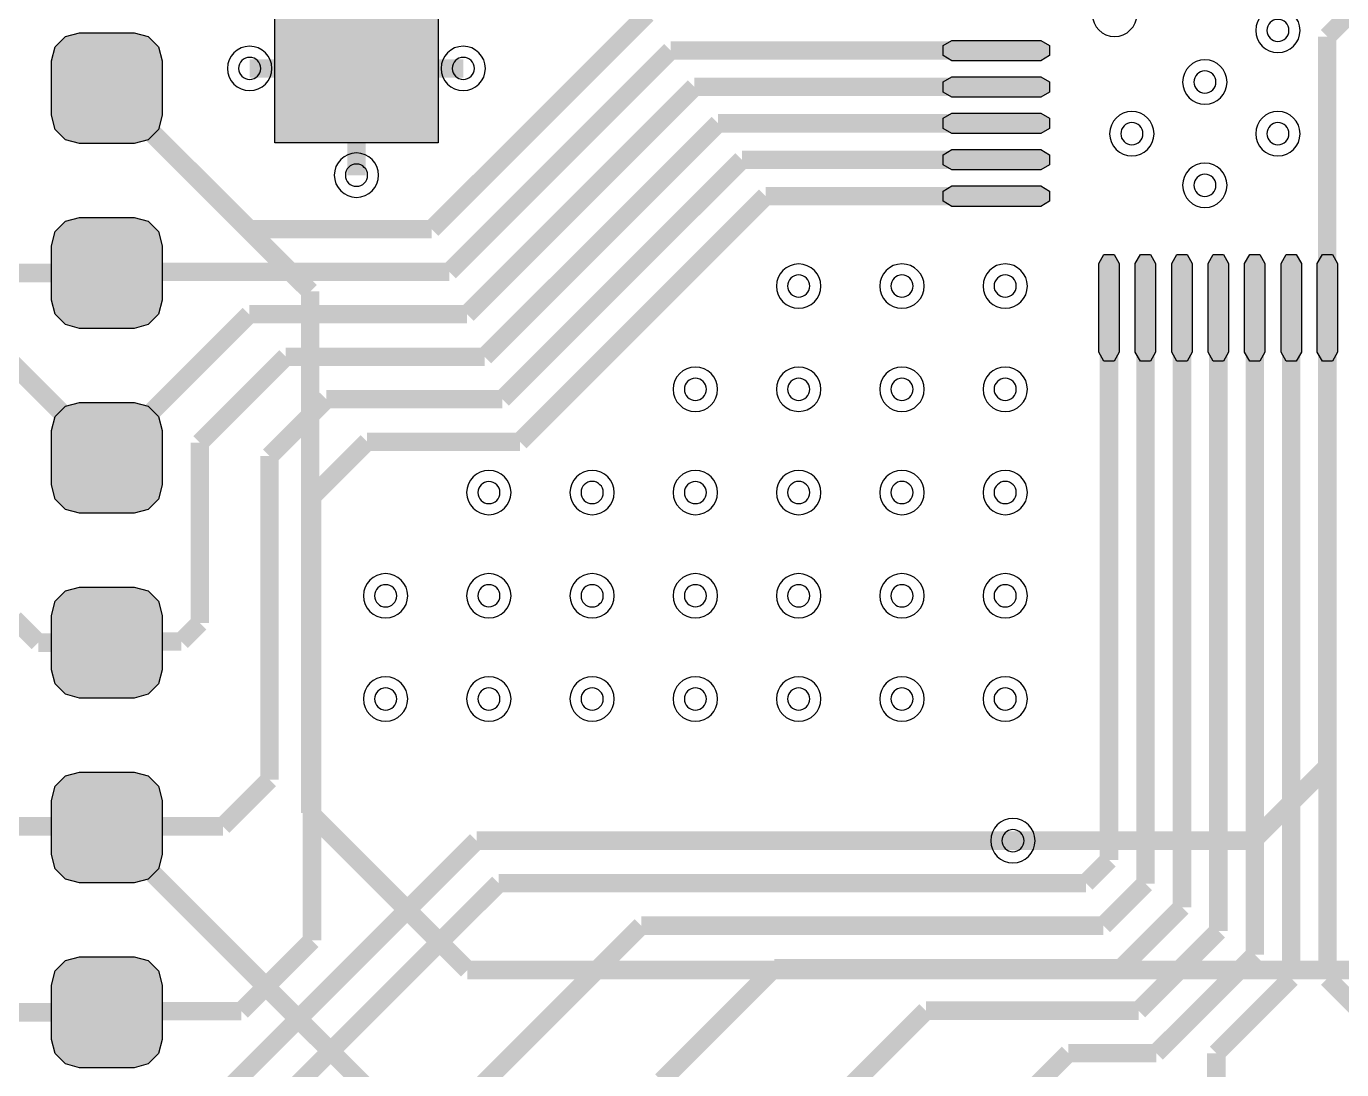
# Model space of a CAD drawing. Header units: millimetres. Extents: x -2 to 166, y 0 to 101.
# Drawn here: x 92.75 to 110.82, y 35.71 to 50.05 of the extents above; entities that cross this region are included whole.
import ezdxf

# ---------------------------------------------------------------- set-up
doc = ezdxf.new("R2010")
doc.units = ezdxf.units.MM
doc.header["$MEASUREMENT"] = 0
for name, color, linetype, true_color in [('Bottom-Layer', 7, 'Continuous', 0x0000ff), ('Hole-Layer', 7, 'Continuous', 0x222222), ('Multi-Layer', 7, 'Continuous', 0xc0c0c0), ('Top-Layer', 7, 'Continuous', 0xff0000)]:
    doc.layers.add(name, color=color, linetype=linetype, true_color=true_color)

msp = doc.modelspace()

# ---------------------------------------------------------------- hatches: boundary and pattern name
at = {"layer": 'Bottom-Layer'}
for points in [[(93.48, 49.964), (94.227, 49.964), (94.421, 49.912), (94.563, 49.77), (94.615, 49.576), (94.615, 48.829), (94.563, 48.634), (94.421, 48.492), (94.227, 48.44), (93.48, 48.44), (93.285, 48.492), (93.143, 48.634), (93.091, 48.829), (93.091, 49.576), (93.143, 49.77), (93.285, 49.912)], [(93.48, 47.424), (94.227, 47.424), (94.421, 47.372), (94.563, 47.23), (94.615, 47.036), (94.615, 46.289), (94.563, 46.094), (94.421, 45.952), (94.227, 45.9), (93.48, 45.9), (93.285, 45.952), (93.143, 46.094), (93.091, 46.289), (93.091, 47.036), (93.143, 47.23), (93.285, 47.372)], [(93.48, 44.884), (94.227, 44.884), (94.421, 44.832), (94.563, 44.69), (94.615, 44.496), (94.615, 43.749), (94.563, 43.554), (94.421, 43.412), (94.227, 43.36), (93.48, 43.36), (93.285, 43.412), (93.143, 43.554), (93.091, 43.749), (93.091, 44.496), (93.143, 44.69), (93.285, 44.832)], [(93.48, 42.344), (94.227, 42.344), (94.421, 42.292), (94.563, 42.15), (94.615, 41.955), (94.615, 41.209), (94.563, 41.014), (94.421, 40.872), (94.227, 40.82), (93.48, 40.82), (93.285, 40.872), (93.143, 41.014), (93.091, 41.209), (93.091, 41.955), (93.143, 42.15), (93.285, 42.292)], [(93.48, 39.804), (94.227, 39.804), (94.421, 39.752), (94.563, 39.61), (94.615, 39.415), (94.615, 38.669), (94.563, 38.474), (94.421, 38.332), (94.227, 38.28), (93.48, 38.28), (93.285, 38.332), (93.143, 38.474), (93.091, 38.669), (93.091, 39.415), (93.143, 39.61), (93.285, 39.752)], [(93.48, 37.264), (94.227, 37.264), (94.421, 37.212), (94.563, 37.07), (94.615, 36.875), (94.615, 36.129), (94.563, 35.934), (94.421, 35.792), (94.227, 35.74), (93.48, 35.74), (93.285, 35.792), (93.143, 35.934), (93.091, 36.129), (93.091, 36.875), (93.143, 37.07), (93.285, 37.212)]]:
    msp.add_hatch(color=256, dxfattribs=at).paths.add_polyline_path(points)
at = {"layer": 'Hole-Layer'}
for points in [[(93.328, 49.202, 1), (94.378, 49.202, 1)], [(93.328, 49.202, 1), (94.378, 49.202, 1)], [(93.328, 46.662, 1), (94.378, 46.662, 1)], [(93.328, 46.662, 1), (94.378, 46.662, 1)], [(93.328, 44.122, 1), (94.378, 44.122, 1)], [(93.328, 44.122, 1), (94.378, 44.122, 1)], [(93.328, 41.582, 1), (94.378, 41.582, 1)], [(93.328, 41.582, 1), (94.378, 41.582, 1)], [(93.328, 39.042, 1), (94.378, 39.042, 1)], [(93.328, 39.042, 1), (94.378, 39.042, 1)], [(93.328, 36.502, 1), (94.378, 36.502, 1)], [(93.328, 36.502, 1), (94.378, 36.502, 1)]]:
    msp.add_hatch(color=256, dxfattribs=at).paths.add_polyline_path(points)
at = {"layer": 'Multi-Layer'}
for points in [[(93.48, 49.964), (94.227, 49.964), (94.421, 49.912), (94.563, 49.77), (94.615, 49.576), (94.615, 48.829), (94.563, 48.634), (94.421, 48.492), (94.227, 48.44), (93.48, 48.44), (93.285, 48.492), (93.143, 48.634), (93.091, 48.829), (93.091, 49.576), (93.143, 49.77), (93.285, 49.912)], [(93.48, 49.964), (94.227, 49.964), (94.421, 49.912), (94.563, 49.77), (94.615, 49.576), (94.615, 48.829), (94.563, 48.634), (94.421, 48.492), (94.227, 48.44), (93.48, 48.44), (93.285, 48.492), (93.143, 48.634), (93.091, 48.829), (93.091, 49.576), (93.143, 49.77), (93.285, 49.912)], [(93.48, 49.964), (94.227, 49.964), (94.421, 49.912), (94.563, 49.77), (94.615, 49.576), (94.615, 48.829), (94.563, 48.634), (94.421, 48.492), (94.227, 48.44), (93.48, 48.44), (93.285, 48.492), (93.143, 48.634), (93.091, 48.829), (93.091, 49.576), (93.143, 49.77), (93.285, 49.912)], [(93.48, 47.424), (94.227, 47.424), (94.421, 47.372), (94.563, 47.23), (94.615, 47.036), (94.615, 46.289), (94.563, 46.094), (94.421, 45.952), (94.227, 45.9), (93.48, 45.9), (93.285, 45.952), (93.143, 46.094), (93.091, 46.289), (93.091, 47.036), (93.143, 47.23), (93.285, 47.372)], [(93.48, 47.424), (94.227, 47.424), (94.421, 47.372), (94.563, 47.23), (94.615, 47.036), (94.615, 46.289), (94.563, 46.094), (94.421, 45.952), (94.227, 45.9), (93.48, 45.9), (93.285, 45.952), (93.143, 46.094), (93.091, 46.289), (93.091, 47.036), (93.143, 47.23), (93.285, 47.372)], [(93.48, 47.424), (94.227, 47.424), (94.421, 47.372), (94.563, 47.23), (94.615, 47.036), (94.615, 46.289), (94.563, 46.094), (94.421, 45.952), (94.227, 45.9), (93.48, 45.9), (93.285, 45.952), (93.143, 46.094), (93.091, 46.289), (93.091, 47.036), (93.143, 47.23), (93.285, 47.372)], [(93.48, 44.884), (94.227, 44.884), (94.421, 44.832), (94.563, 44.69), (94.615, 44.496), (94.615, 43.749), (94.563, 43.554), (94.421, 43.412), (94.227, 43.36), (93.48, 43.36), (93.285, 43.412), (93.143, 43.554), (93.091, 43.749), (93.091, 44.496), (93.143, 44.69), (93.285, 44.832)], [(93.48, 44.884), (94.227, 44.884), (94.421, 44.832), (94.563, 44.69), (94.615, 44.496), (94.615, 43.749), (94.563, 43.554), (94.421, 43.412), (94.227, 43.36), (93.48, 43.36), (93.285, 43.412), (93.143, 43.554), (93.091, 43.749), (93.091, 44.496), (93.143, 44.69), (93.285, 44.832)], [(93.48, 44.884), (94.227, 44.884), (94.421, 44.832), (94.563, 44.69), (94.615, 44.496), (94.615, 43.749), (94.563, 43.554), (94.421, 43.412), (94.227, 43.36), (93.48, 43.36), (93.285, 43.412), (93.143, 43.554), (93.091, 43.749), (93.091, 44.496), (93.143, 44.69), (93.285, 44.832)], [(93.48, 42.344), (94.227, 42.344), (94.421, 42.292), (94.563, 42.15), (94.615, 41.955), (94.615, 41.209), (94.563, 41.014), (94.421, 40.872), (94.227, 40.82), (93.48, 40.82), (93.285, 40.872), (93.143, 41.014), (93.091, 41.209), (93.091, 41.955), (93.143, 42.15), (93.285, 42.292)], [(93.48, 42.344), (94.227, 42.344), (94.421, 42.292), (94.563, 42.15), (94.615, 41.955), (94.615, 41.209), (94.563, 41.014), (94.421, 40.872), (94.227, 40.82), (93.48, 40.82), (93.285, 40.872), (93.143, 41.014), (93.091, 41.209), (93.091, 41.955), (93.143, 42.15), (93.285, 42.292)], [(93.48, 42.344), (94.227, 42.344), (94.421, 42.292), (94.563, 42.15), (94.615, 41.955), (94.615, 41.209), (94.563, 41.014), (94.421, 40.872), (94.227, 40.82), (93.48, 40.82), (93.285, 40.872), (93.143, 41.014), (93.091, 41.209), (93.091, 41.955), (93.143, 42.15), (93.285, 42.292)], [(93.48, 39.804), (94.227, 39.804), (94.421, 39.752), (94.563, 39.61), (94.615, 39.415), (94.615, 38.669), (94.563, 38.474), (94.421, 38.332), (94.227, 38.28), (93.48, 38.28), (93.285, 38.332), (93.143, 38.474), (93.091, 38.669), (93.091, 39.415), (93.143, 39.61), (93.285, 39.752)], [(93.48, 39.804), (94.227, 39.804), (94.421, 39.752), (94.563, 39.61), (94.615, 39.415), (94.615, 38.669), (94.563, 38.474), (94.421, 38.332), (94.227, 38.28), (93.48, 38.28), (93.285, 38.332), (93.143, 38.474), (93.091, 38.669), (93.091, 39.415), (93.143, 39.61), (93.285, 39.752)], [(93.48, 39.804), (94.227, 39.804), (94.421, 39.752), (94.563, 39.61), (94.615, 39.415), (94.615, 38.669), (94.563, 38.474), (94.421, 38.332), (94.227, 38.28), (93.48, 38.28), (93.285, 38.332), (93.143, 38.474), (93.091, 38.669), (93.091, 39.415), (93.143, 39.61), (93.285, 39.752)], [(93.48, 37.264), (94.227, 37.264), (94.421, 37.212), (94.563, 37.07), (94.615, 36.875), (94.615, 36.129), (94.563, 35.934), (94.421, 35.792), (94.227, 35.74), (93.48, 35.74), (93.285, 35.792), (93.143, 35.934), (93.091, 36.129), (93.091, 36.875), (93.143, 37.07), (93.285, 37.212)], [(93.48, 37.264), (94.227, 37.264), (94.421, 37.212), (94.563, 37.07), (94.615, 36.875), (94.615, 36.129), (94.563, 35.934), (94.421, 35.792), (94.227, 35.74), (93.48, 35.74), (93.285, 35.792), (93.143, 35.934), (93.091, 36.129), (93.091, 36.875), (93.143, 37.07), (93.285, 37.212)], [(93.48, 37.264), (94.227, 37.264), (94.421, 37.212), (94.563, 37.07), (94.615, 36.875), (94.615, 36.129), (94.563, 35.934), (94.421, 35.792), (94.227, 35.74), (93.48, 35.74), (93.285, 35.792), (93.143, 35.934), (93.091, 36.129), (93.091, 36.875), (93.143, 37.07), (93.285, 37.212)]]:
    msp.add_hatch(color=256, dxfattribs=at).paths.add_polyline_path(points)
at = {"layer": 'Top-Layer'}
for points in [[(96.162, 50.497), (98.403, 50.497), (98.403, 48.449), (96.162, 48.449)], [(93.48, 49.964), (94.227, 49.964), (94.421, 49.912), (94.563, 49.77), (94.615, 49.576), (94.615, 48.829), (94.563, 48.634), (94.421, 48.492), (94.227, 48.44), (93.48, 48.44), (93.285, 48.492), (93.143, 48.634), (93.091, 48.829), (93.091, 49.576), (93.143, 49.77), (93.285, 49.912)], [(106.681, 49.859), (106.802, 49.789), (106.802, 49.649), (106.681, 49.579), (105.461, 49.579), (105.339, 49.649), (105.339, 49.789), (105.461, 49.859)], [(106.681, 49.359), (106.802, 49.289), (106.802, 49.149), (106.681, 49.079), (105.461, 49.079), (105.339, 49.149), (105.339, 49.289), (105.461, 49.359)], [(106.681, 48.859), (106.802, 48.789), (106.802, 48.649), (106.681, 48.579), (105.461, 48.579), (105.339, 48.649), (105.339, 48.789), (105.461, 48.859)], [(106.681, 48.358), (106.802, 48.288), (106.802, 48.148), (106.681, 48.078), (105.461, 48.078), (105.339, 48.148), (105.339, 48.288), (105.461, 48.358)], [(106.681, 47.858), (106.802, 47.788), (106.802, 47.648), (106.681, 47.578), (105.461, 47.578), (105.339, 47.648), (105.339, 47.788), (105.461, 47.858)], [(93.48, 47.424), (94.227, 47.424), (94.421, 47.372), (94.563, 47.23), (94.615, 47.036), (94.615, 46.289), (94.563, 46.094), (94.421, 45.952), (94.227, 45.9), (93.48, 45.9), (93.285, 45.952), (93.143, 46.094), (93.091, 46.289), (93.091, 47.036), (93.143, 47.23), (93.285, 47.372)], [(107.48, 46.794), (107.55, 46.915), (107.69, 46.915), (107.76, 46.794), (107.76, 45.574), (107.69, 45.452), (107.55, 45.452), (107.48, 45.574)], [(107.98, 46.794), (108.05, 46.915), (108.19, 46.915), (108.26, 46.794), (108.26, 45.574), (108.19, 45.452), (108.05, 45.452), (107.98, 45.574)], [(108.481, 46.794), (108.551, 46.915), (108.691, 46.915), (108.761, 46.794), (108.761, 45.574), (108.691, 45.452), (108.551, 45.452), (108.481, 45.574)], [(108.981, 46.794), (109.051, 46.915), (109.191, 46.915), (109.261, 46.794), (109.261, 45.574), (109.191, 45.452), (109.051, 45.452), (108.981, 45.574)], [(109.482, 46.794), (109.552, 46.915), (109.692, 46.915), (109.762, 46.794), (109.762, 45.574), (109.692, 45.452), (109.552, 45.452), (109.482, 45.574)], [(109.982, 46.794), (110.052, 46.915), (110.192, 46.915), (110.262, 46.794), (110.262, 45.574), (110.192, 45.452), (110.052, 45.452), (109.982, 45.574)], [(110.48, 46.794), (110.55, 46.915), (110.69, 46.915), (110.76, 46.794), (110.76, 45.574), (110.69, 45.452), (110.55, 45.452), (110.48, 45.574)], [(93.48, 44.884), (94.227, 44.884), (94.421, 44.832), (94.563, 44.69), (94.615, 44.496), (94.615, 43.749), (94.563, 43.554), (94.421, 43.412), (94.227, 43.36), (93.48, 43.36), (93.285, 43.412), (93.143, 43.554), (93.091, 43.749), (93.091, 44.496), (93.143, 44.69), (93.285, 44.832)], [(93.48, 42.344), (94.227, 42.344), (94.421, 42.292), (94.563, 42.15), (94.615, 41.955), (94.615, 41.209), (94.563, 41.014), (94.421, 40.872), (94.227, 40.82), (93.48, 40.82), (93.285, 40.872), (93.143, 41.014), (93.091, 41.209), (93.091, 41.955), (93.143, 42.15), (93.285, 42.292)], [(93.48, 39.804), (94.227, 39.804), (94.421, 39.752), (94.563, 39.61), (94.615, 39.415), (94.615, 38.669), (94.563, 38.474), (94.421, 38.332), (94.227, 38.28), (93.48, 38.28), (93.285, 38.332), (93.143, 38.474), (93.091, 38.669), (93.091, 39.415), (93.143, 39.61), (93.285, 39.752)], [(93.48, 37.264), (94.227, 37.264), (94.421, 37.212), (94.563, 37.07), (94.615, 36.875), (94.615, 36.129), (94.563, 35.934), (94.421, 35.792), (94.227, 35.74), (93.48, 35.74), (93.285, 35.792), (93.143, 35.934), (93.091, 36.129), (93.091, 36.875), (93.143, 37.07), (93.285, 37.212)]]:
    msp.add_hatch(color=256, dxfattribs=at).paths.add_polyline_path(points)

# ---------------------------------------------------------------- linework, layer by layer
at = {"layer": 'Bottom-Layer', "const_width": 0.254}
for points in [[(111.441, 50.735), (110.617, 49.911)], [(110.617, 49.911), (110.617, 39.878)], [(96.647, 46.408), (93.853, 49.202)], [(96.647, 39.243), (96.647, 46.408)], [(110.617, 39.878), (109.6, 38.861)], [(98.806, 37.084), (96.647, 39.243)], [(97.663, 35.232), (93.853, 39.042)], [(109.6, 38.861), (106.299, 38.861)], [(123.825, 37.084), (98.806, 37.084)]]:
    msp.add_lwpolyline(points, dxfattribs=at)
at = {"layer": 'Bottom-Layer'}
for points in [[(93.48, 49.964), (94.227, 49.964), (94.421, 49.912), (94.563, 49.77), (94.615, 49.576), (94.615, 48.829), (94.563, 48.634), (94.421, 48.492), (94.227, 48.44), (93.48, 48.44), (93.285, 48.492), (93.143, 48.634), (93.091, 48.829), (93.091, 49.576), (93.143, 49.77), (93.285, 49.912)], [(93.48, 47.424), (94.227, 47.424), (94.421, 47.372), (94.563, 47.23), (94.615, 47.036), (94.615, 46.289), (94.563, 46.094), (94.421, 45.952), (94.227, 45.9), (93.48, 45.9), (93.285, 45.952), (93.143, 46.094), (93.091, 46.289), (93.091, 47.036), (93.143, 47.23), (93.285, 47.372)], [(93.48, 44.884), (94.227, 44.884), (94.421, 44.832), (94.563, 44.69), (94.615, 44.496), (94.615, 43.749), (94.563, 43.554), (94.421, 43.412), (94.227, 43.36), (93.48, 43.36), (93.285, 43.412), (93.143, 43.554), (93.091, 43.749), (93.091, 44.496), (93.143, 44.69), (93.285, 44.832)], [(93.48, 42.344), (94.227, 42.344), (94.421, 42.292), (94.563, 42.15), (94.615, 41.955), (94.615, 41.209), (94.563, 41.014), (94.421, 40.872), (94.227, 40.82), (93.48, 40.82), (93.285, 40.872), (93.143, 41.014), (93.091, 41.209), (93.091, 41.955), (93.143, 42.15), (93.285, 42.292)], [(93.48, 39.804), (94.227, 39.804), (94.421, 39.752), (94.563, 39.61), (94.615, 39.415), (94.615, 38.669), (94.563, 38.474), (94.421, 38.332), (94.227, 38.28), (93.48, 38.28), (93.285, 38.332), (93.143, 38.474), (93.091, 38.669), (93.091, 39.415), (93.143, 39.61), (93.285, 39.752)], [(93.48, 37.264), (94.227, 37.264), (94.421, 37.212), (94.563, 37.07), (94.615, 36.875), (94.615, 36.129), (94.563, 35.934), (94.421, 35.792), (94.227, 35.74), (93.48, 35.74), (93.285, 35.792), (93.143, 35.934), (93.091, 36.129), (93.091, 36.875), (93.143, 37.07), (93.285, 37.212)]]:
    msp.add_lwpolyline(points, close=True, dxfattribs=at)
at = {"layer": 'Hole-Layer'}
for points in [[(109.787, 49.995, 1), (110.091, 49.995, 1)], [(95.663, 49.473, 1), (95.968, 49.473, 1)], [(98.597, 49.473, 1), (98.902, 49.473, 1)], [(108.784, 49.286, 1), (109.088, 49.286, 1)], [(107.781, 48.576, 1), (108.085, 48.576, 1)], [(109.787, 48.576, 1), (110.091, 48.576, 1)], [(97.13, 48.006, 1), (97.435, 48.006, 1)], [(108.784, 47.867, 1), (109.088, 47.867, 1)], [(103.204, 46.482, 1), (103.509, 46.482, 1)], [(104.623, 46.482, 1), (104.928, 46.482, 1)], [(106.041, 46.482, 1), (106.346, 46.482, 1)], [(101.786, 45.064, 1), (102.09, 45.064, 1)], [(103.204, 45.064, 1), (103.509, 45.064, 1)], [(104.623, 45.064, 1), (104.928, 45.064, 1)], [(106.041, 45.064, 1), (106.346, 45.064, 1)], [(98.949, 43.645, 1), (99.253, 43.645, 1)], [(100.367, 43.645, 1), (100.672, 43.645, 1)], [(101.786, 43.645, 1), (102.09, 43.645, 1)], [(103.204, 43.645, 1), (103.509, 43.645, 1)], [(104.623, 43.645, 1), (104.928, 43.645, 1)], [(106.041, 43.645, 1), (106.346, 43.645, 1)], [(97.53, 42.226, 1), (97.835, 42.226, 1)], [(98.949, 42.226, 1), (99.253, 42.226, 1)], [(100.367, 42.226, 1), (100.672, 42.226, 1)], [(101.786, 42.226, 1), (102.09, 42.226, 1)], [(103.204, 42.226, 1), (103.509, 42.226, 1)], [(104.623, 42.226, 1), (104.928, 42.226, 1)], [(106.041, 42.226, 1), (106.346, 42.226, 1)], [(97.53, 40.808, 1), (97.835, 40.808, 1)], [(98.949, 40.808, 1), (99.253, 40.808, 1)], [(100.367, 40.808, 1), (100.672, 40.808, 1)], [(101.786, 40.808, 1), (102.09, 40.808, 1)], [(103.204, 40.808, 1), (103.509, 40.808, 1)], [(104.623, 40.808, 1), (104.928, 40.808, 1)], [(106.041, 40.808, 1), (106.346, 40.808, 1)], [(106.147, 38.861, 1), (106.452, 38.861, 1)]]:
    msp.add_lwpolyline(points, format="xyb", close=True, dxfattribs=at)
at = {"layer": 'Multi-Layer'}
for points in [[(107.391, 50.217, 1), (108.001, 50.217), (108.001, 50.217, 1), (107.391, 50.217)], [(109.634, 49.995, 1), (110.244, 49.995), (110.244, 49.995, 1), (109.634, 49.995)], [(95.51, 49.473, 1), (96.12, 49.473), (96.12, 49.473, 1), (95.51, 49.473)], [(98.444, 49.473, 1), (99.054, 49.473), (99.054, 49.473, 1), (98.444, 49.473)], [(108.631, 49.286, 1), (109.241, 49.286), (109.241, 49.286, 1), (108.631, 49.286)], [(107.628, 48.576, 1), (108.238, 48.576), (108.238, 48.576, 1), (107.628, 48.576)], [(109.634, 48.576, 1), (110.244, 48.576), (110.244, 48.576, 1), (109.634, 48.576)], [(96.977, 48.006, 1), (97.587, 48.006), (97.587, 48.006, 1), (96.977, 48.006)], [(108.631, 47.867, 1), (109.241, 47.867), (109.241, 47.867, 1), (108.631, 47.867)], [(103.052, 46.482, 1), (103.661, 46.482), (103.661, 46.482, 1), (103.052, 46.482)], [(104.47, 46.482, 1), (105.08, 46.482), (105.08, 46.482, 1), (104.47, 46.482)], [(105.889, 46.482, 1), (106.499, 46.482), (106.499, 46.482, 1), (105.889, 46.482)], [(101.633, 45.064, 1), (102.243, 45.064), (102.243, 45.064, 1), (101.633, 45.064)], [(103.052, 45.064, 1), (103.661, 45.064), (103.661, 45.064, 1), (103.052, 45.064)], [(104.47, 45.064, 1), (105.08, 45.064), (105.08, 45.064, 1), (104.47, 45.064)], [(105.889, 45.064, 1), (106.499, 45.064), (106.499, 45.064, 1), (105.889, 45.064)], [(98.796, 43.645, 1), (99.406, 43.645), (99.406, 43.645, 1), (98.796, 43.645)], [(100.215, 43.645, 1), (100.824, 43.645), (100.824, 43.645, 1), (100.215, 43.645)], [(101.633, 43.645, 1), (102.243, 43.645), (102.243, 43.645, 1), (101.633, 43.645)], [(103.052, 43.645, 1), (103.661, 43.645), (103.661, 43.645, 1), (103.052, 43.645)], [(104.47, 43.645, 1), (105.08, 43.645), (105.08, 43.645, 1), (104.47, 43.645)], [(105.889, 43.645, 1), (106.499, 43.645), (106.499, 43.645, 1), (105.889, 43.645)], [(97.378, 42.226, 1), (97.987, 42.226), (97.987, 42.226, 1), (97.378, 42.226)], [(98.796, 42.226, 1), (99.406, 42.226), (99.406, 42.226, 1), (98.796, 42.226)], [(100.215, 42.226, 1), (100.824, 42.226), (100.824, 42.226, 1), (100.215, 42.226)], [(101.633, 42.226, 1), (102.243, 42.226), (102.243, 42.226, 1), (101.633, 42.226)], [(103.052, 42.226, 1), (103.661, 42.226), (103.661, 42.226, 1), (103.052, 42.226)], [(104.47, 42.226, 1), (105.08, 42.226), (105.08, 42.226, 1), (104.47, 42.226)], [(105.889, 42.226, 1), (106.499, 42.226), (106.499, 42.226, 1), (105.889, 42.226)], [(97.378, 40.808, 1), (97.987, 40.808), (97.987, 40.808, 1), (97.378, 40.808)], [(98.796, 40.808, 1), (99.406, 40.808), (99.406, 40.808, 1), (98.796, 40.808)], [(100.215, 40.808, 1), (100.824, 40.808), (100.824, 40.808, 1), (100.215, 40.808)], [(101.633, 40.808, 1), (102.243, 40.808), (102.243, 40.808, 1), (101.633, 40.808)], [(103.052, 40.808, 1), (103.661, 40.808), (103.661, 40.808, 1), (103.052, 40.808)], [(104.47, 40.808, 1), (105.08, 40.808), (105.08, 40.808, 1), (104.47, 40.808)], [(105.889, 40.808, 1), (106.499, 40.808), (106.499, 40.808, 1), (105.889, 40.808)], [(105.994, 38.861, 1), (106.604, 38.861), (106.604, 38.861, 1), (105.994, 38.861)]]:
    msp.add_lwpolyline(points, format="xyb", dxfattribs=at)
for points in [[(93.48, 49.964), (94.227, 49.964), (94.421, 49.912), (94.563, 49.77), (94.615, 49.576), (94.615, 48.829), (94.563, 48.634), (94.421, 48.492), (94.227, 48.44), (93.48, 48.44), (93.285, 48.492), (93.143, 48.634), (93.091, 48.829), (93.091, 49.576), (93.143, 49.77), (93.285, 49.912)], [(93.48, 49.964), (94.227, 49.964), (94.421, 49.912), (94.563, 49.77), (94.615, 49.576), (94.615, 48.829), (94.563, 48.634), (94.421, 48.492), (94.227, 48.44), (93.48, 48.44), (93.285, 48.492), (93.143, 48.634), (93.091, 48.829), (93.091, 49.576), (93.143, 49.77), (93.285, 49.912)], [(93.48, 49.964), (94.227, 49.964), (94.421, 49.912), (94.563, 49.77), (94.615, 49.576), (94.615, 48.829), (94.563, 48.634), (94.421, 48.492), (94.227, 48.44), (93.48, 48.44), (93.285, 48.492), (93.143, 48.634), (93.091, 48.829), (93.091, 49.576), (93.143, 49.77), (93.285, 49.912)], [(93.48, 47.424), (94.227, 47.424), (94.421, 47.372), (94.563, 47.23), (94.615, 47.036), (94.615, 46.289), (94.563, 46.094), (94.421, 45.952), (94.227, 45.9), (93.48, 45.9), (93.285, 45.952), (93.143, 46.094), (93.091, 46.289), (93.091, 47.036), (93.143, 47.23), (93.285, 47.372)], [(93.48, 47.424), (94.227, 47.424), (94.421, 47.372), (94.563, 47.23), (94.615, 47.036), (94.615, 46.289), (94.563, 46.094), (94.421, 45.952), (94.227, 45.9), (93.48, 45.9), (93.285, 45.952), (93.143, 46.094), (93.091, 46.289), (93.091, 47.036), (93.143, 47.23), (93.285, 47.372)], [(93.48, 47.424), (94.227, 47.424), (94.421, 47.372), (94.563, 47.23), (94.615, 47.036), (94.615, 46.289), (94.563, 46.094), (94.421, 45.952), (94.227, 45.9), (93.48, 45.9), (93.285, 45.952), (93.143, 46.094), (93.091, 46.289), (93.091, 47.036), (93.143, 47.23), (93.285, 47.372)], [(93.48, 44.884), (94.227, 44.884), (94.421, 44.832), (94.563, 44.69), (94.615, 44.496), (94.615, 43.749), (94.563, 43.554), (94.421, 43.412), (94.227, 43.36), (93.48, 43.36), (93.285, 43.412), (93.143, 43.554), (93.091, 43.749), (93.091, 44.496), (93.143, 44.69), (93.285, 44.832)], [(93.48, 44.884), (94.227, 44.884), (94.421, 44.832), (94.563, 44.69), (94.615, 44.496), (94.615, 43.749), (94.563, 43.554), (94.421, 43.412), (94.227, 43.36), (93.48, 43.36), (93.285, 43.412), (93.143, 43.554), (93.091, 43.749), (93.091, 44.496), (93.143, 44.69), (93.285, 44.832)], [(93.48, 44.884), (94.227, 44.884), (94.421, 44.832), (94.563, 44.69), (94.615, 44.496), (94.615, 43.749), (94.563, 43.554), (94.421, 43.412), (94.227, 43.36), (93.48, 43.36), (93.285, 43.412), (93.143, 43.554), (93.091, 43.749), (93.091, 44.496), (93.143, 44.69), (93.285, 44.832)], [(93.48, 42.344), (94.227, 42.344), (94.421, 42.292), (94.563, 42.15), (94.615, 41.955), (94.615, 41.209), (94.563, 41.014), (94.421, 40.872), (94.227, 40.82), (93.48, 40.82), (93.285, 40.872), (93.143, 41.014), (93.091, 41.209), (93.091, 41.955), (93.143, 42.15), (93.285, 42.292)], [(93.48, 42.344), (94.227, 42.344), (94.421, 42.292), (94.563, 42.15), (94.615, 41.955), (94.615, 41.209), (94.563, 41.014), (94.421, 40.872), (94.227, 40.82), (93.48, 40.82), (93.285, 40.872), (93.143, 41.014), (93.091, 41.209), (93.091, 41.955), (93.143, 42.15), (93.285, 42.292)], [(93.48, 42.344), (94.227, 42.344), (94.421, 42.292), (94.563, 42.15), (94.615, 41.955), (94.615, 41.209), (94.563, 41.014), (94.421, 40.872), (94.227, 40.82), (93.48, 40.82), (93.285, 40.872), (93.143, 41.014), (93.091, 41.209), (93.091, 41.955), (93.143, 42.15), (93.285, 42.292)], [(93.48, 39.804), (94.227, 39.804), (94.421, 39.752), (94.563, 39.61), (94.615, 39.415), (94.615, 38.669), (94.563, 38.474), (94.421, 38.332), (94.227, 38.28), (93.48, 38.28), (93.285, 38.332), (93.143, 38.474), (93.091, 38.669), (93.091, 39.415), (93.143, 39.61), (93.285, 39.752)], [(93.48, 39.804), (94.227, 39.804), (94.421, 39.752), (94.563, 39.61), (94.615, 39.415), (94.615, 38.669), (94.563, 38.474), (94.421, 38.332), (94.227, 38.28), (93.48, 38.28), (93.285, 38.332), (93.143, 38.474), (93.091, 38.669), (93.091, 39.415), (93.143, 39.61), (93.285, 39.752)], [(93.48, 39.804), (94.227, 39.804), (94.421, 39.752), (94.563, 39.61), (94.615, 39.415), (94.615, 38.669), (94.563, 38.474), (94.421, 38.332), (94.227, 38.28), (93.48, 38.28), (93.285, 38.332), (93.143, 38.474), (93.091, 38.669), (93.091, 39.415), (93.143, 39.61), (93.285, 39.752)], [(93.48, 37.264), (94.227, 37.264), (94.421, 37.212), (94.563, 37.07), (94.615, 36.875), (94.615, 36.129), (94.563, 35.934), (94.421, 35.792), (94.227, 35.74), (93.48, 35.74), (93.285, 35.792), (93.143, 35.934), (93.091, 36.129), (93.091, 36.875), (93.143, 37.07), (93.285, 37.212)], [(93.48, 37.264), (94.227, 37.264), (94.421, 37.212), (94.563, 37.07), (94.615, 36.875), (94.615, 36.129), (94.563, 35.934), (94.421, 35.792), (94.227, 35.74), (93.48, 35.74), (93.285, 35.792), (93.143, 35.934), (93.091, 36.129), (93.091, 36.875), (93.143, 37.07), (93.285, 37.212)], [(93.48, 37.264), (94.227, 37.264), (94.421, 37.212), (94.563, 37.07), (94.615, 36.875), (94.615, 36.129), (94.563, 35.934), (94.421, 35.792), (94.227, 35.74), (93.48, 35.74), (93.285, 35.792), (93.143, 35.934), (93.091, 36.129), (93.091, 36.875), (93.143, 37.07), (93.285, 37.212)]]:
    msp.add_lwpolyline(points, close=True, dxfattribs=at)
at = {"layer": 'Top-Layer', "const_width": 0.254}
for points in [[(97.282, 49.473), (97.282, 50.94)], [(98.317, 47.263), (101.274, 50.22)], [(101.599, 49.719), (98.559, 46.679)], [(106.071, 49.719), (101.599, 49.719)], [(97.282, 49.473), (95.815, 49.473)], [(97.282, 49.473), (97.282, 48.006)], [(97.282, 49.473), (98.749, 49.473)], [(93.853, 49.219), (95.809, 47.263)], [(98.801, 46.095), (101.925, 49.219)], [(101.925, 49.219), (106.071, 49.219)], [(102.25, 48.719), (99.043, 45.511)], [(106.071, 48.719), (102.25, 48.719)], [(99.285, 44.927), (102.576, 48.218)], [(102.576, 48.218), (106.071, 48.218)], [(99.527, 44.343), (102.901, 47.718)], [(102.901, 47.718), (106.071, 47.718)], [(95.809, 47.263), (98.317, 47.263)], [(98.559, 46.679), (93.853, 46.679)], [(91.441, 46.534), (93.853, 44.122)], [(93.853, 46.662), (92.403, 46.662)], [(107.62, 46.184), (107.62, 38.597)], [(108.12, 46.184), (108.12, 38.271)], [(108.621, 46.184), (108.621, 37.946)], [(109.121, 46.184), (109.121, 37.62)], [(109.622, 37.294), (109.622, 46.184)], [(110.122, 46.184), (110.122, 36.969)], [(110.62, 46.184), (110.62, 36.969)], [(93.853, 44.139), (95.809, 46.095)], [(95.809, 46.095), (98.801, 46.095)], [(96.311, 45.511), (95.131, 44.331)], [(99.043, 45.511), (96.311, 45.511)], [(96.088, 44.145), (96.87, 44.927)], [(96.87, 44.927), (99.285, 44.927)], [(95.131, 44.331), (95.131, 41.853)], [(96.672, 43.586), (97.429, 44.343)], [(97.429, 44.343), (99.527, 44.343)], [(96.088, 39.7), (96.088, 44.145)], [(96.672, 37.49), (96.672, 43.586)], [(92.911, 41.582), (92.583, 41.91)], [(95.131, 41.853), (94.877, 41.599)], [(93.853, 41.582), (92.911, 41.582)], [(94.877, 41.599), (93.853, 41.599)], [(95.447, 39.059), (96.088, 39.7)], [(87.909, 39.059), (95.447, 39.059)], [(94.05, 33.979), (98.932, 38.861)], [(98.932, 38.861), (106.299, 38.861)], [(107.62, 38.597), (107.301, 38.277)], [(99.237, 38.277), (96.393, 35.433)], [(107.301, 38.277), (99.237, 38.277)], [(108.12, 38.271), (107.542, 37.693)], [(108.621, 37.946), (107.784, 37.109)], [(101.193, 37.693), (98.933, 35.433)], [(107.542, 37.693), (101.193, 37.693)], [(95.701, 36.519), (96.672, 37.49)], [(109.121, 37.62), (108.026, 36.525)], [(108.268, 35.941), (109.622, 37.294)], [(103.022, 37.109), (101.473, 35.56)], [(107.784, 37.109), (103.022, 37.109)], [(110.122, 36.969), (109.093, 35.94)], [(110.62, 36.969), (111.648, 35.94)], [(86.997, 36.502), (93.853, 36.502)], [(93.853, 36.519), (95.701, 36.519)], [(105.105, 36.525), (104.013, 35.433)], [(108.026, 36.525), (105.105, 36.525)], [(106.553, 35.433), (107.061, 35.941)], [(107.061, 35.941), (108.268, 35.941)], [(109.093, 35.94), (109.093, 33.979)]]:
    msp.add_lwpolyline(points, dxfattribs=at)
at = {"layer": 'Top-Layer'}
for points in [[(96.162, 50.497), (98.403, 50.497), (98.403, 48.449), (96.162, 48.449)], [(93.48, 49.964), (94.227, 49.964), (94.421, 49.912), (94.563, 49.77), (94.615, 49.576), (94.615, 48.829), (94.563, 48.634), (94.421, 48.492), (94.227, 48.44), (93.48, 48.44), (93.285, 48.492), (93.143, 48.634), (93.091, 48.829), (93.091, 49.576), (93.143, 49.77), (93.285, 49.912)], [(106.681, 49.859), (106.802, 49.789), (106.802, 49.649), (106.681, 49.579), (105.461, 49.579), (105.339, 49.649), (105.339, 49.789), (105.461, 49.859)], [(106.681, 49.359), (106.802, 49.289), (106.802, 49.149), (106.681, 49.079), (105.461, 49.079), (105.339, 49.149), (105.339, 49.289), (105.461, 49.359)], [(106.681, 48.859), (106.802, 48.789), (106.802, 48.649), (106.681, 48.579), (105.461, 48.579), (105.339, 48.649), (105.339, 48.789), (105.461, 48.859)], [(106.681, 48.358), (106.802, 48.288), (106.802, 48.148), (106.681, 48.078), (105.461, 48.078), (105.339, 48.148), (105.339, 48.288), (105.461, 48.358)], [(106.681, 47.858), (106.802, 47.788), (106.802, 47.648), (106.681, 47.578), (105.461, 47.578), (105.339, 47.648), (105.339, 47.788), (105.461, 47.858)], [(93.48, 47.424), (94.227, 47.424), (94.421, 47.372), (94.563, 47.23), (94.615, 47.036), (94.615, 46.289), (94.563, 46.094), (94.421, 45.952), (94.227, 45.9), (93.48, 45.9), (93.285, 45.952), (93.143, 46.094), (93.091, 46.289), (93.091, 47.036), (93.143, 47.23), (93.285, 47.372)], [(107.48, 46.794), (107.55, 46.915), (107.69, 46.915), (107.76, 46.794), (107.76, 45.574), (107.69, 45.452), (107.55, 45.452), (107.48, 45.574)], [(107.98, 46.794), (108.05, 46.915), (108.19, 46.915), (108.26, 46.794), (108.26, 45.574), (108.19, 45.452), (108.05, 45.452), (107.98, 45.574)], [(108.481, 46.794), (108.551, 46.915), (108.691, 46.915), (108.761, 46.794), (108.761, 45.574), (108.691, 45.452), (108.551, 45.452), (108.481, 45.574)], [(108.981, 46.794), (109.051, 46.915), (109.191, 46.915), (109.261, 46.794), (109.261, 45.574), (109.191, 45.452), (109.051, 45.452), (108.981, 45.574)], [(109.482, 46.794), (109.552, 46.915), (109.692, 46.915), (109.762, 46.794), (109.762, 45.574), (109.692, 45.452), (109.552, 45.452), (109.482, 45.574)], [(109.982, 46.794), (110.052, 46.915), (110.192, 46.915), (110.262, 46.794), (110.262, 45.574), (110.192, 45.452), (110.052, 45.452), (109.982, 45.574)], [(110.48, 46.794), (110.55, 46.915), (110.69, 46.915), (110.76, 46.794), (110.76, 45.574), (110.69, 45.452), (110.55, 45.452), (110.48, 45.574)], [(93.48, 44.884), (94.227, 44.884), (94.421, 44.832), (94.563, 44.69), (94.615, 44.496), (94.615, 43.749), (94.563, 43.554), (94.421, 43.412), (94.227, 43.36), (93.48, 43.36), (93.285, 43.412), (93.143, 43.554), (93.091, 43.749), (93.091, 44.496), (93.143, 44.69), (93.285, 44.832)], [(93.48, 42.344), (94.227, 42.344), (94.421, 42.292), (94.563, 42.15), (94.615, 41.955), (94.615, 41.209), (94.563, 41.014), (94.421, 40.872), (94.227, 40.82), (93.48, 40.82), (93.285, 40.872), (93.143, 41.014), (93.091, 41.209), (93.091, 41.955), (93.143, 42.15), (93.285, 42.292)], [(93.48, 39.804), (94.227, 39.804), (94.421, 39.752), (94.563, 39.61), (94.615, 39.415), (94.615, 38.669), (94.563, 38.474), (94.421, 38.332), (94.227, 38.28), (93.48, 38.28), (93.285, 38.332), (93.143, 38.474), (93.091, 38.669), (93.091, 39.415), (93.143, 39.61), (93.285, 39.752)], [(93.48, 37.264), (94.227, 37.264), (94.421, 37.212), (94.563, 37.07), (94.615, 36.875), (94.615, 36.129), (94.563, 35.934), (94.421, 35.792), (94.227, 35.74), (93.48, 35.74), (93.285, 35.792), (93.143, 35.934), (93.091, 36.129), (93.091, 36.875), (93.143, 37.07), (93.285, 37.212)]]:
    msp.add_lwpolyline(points, close=True, dxfattribs=at)

doc.saveas('drawing.dxf')
